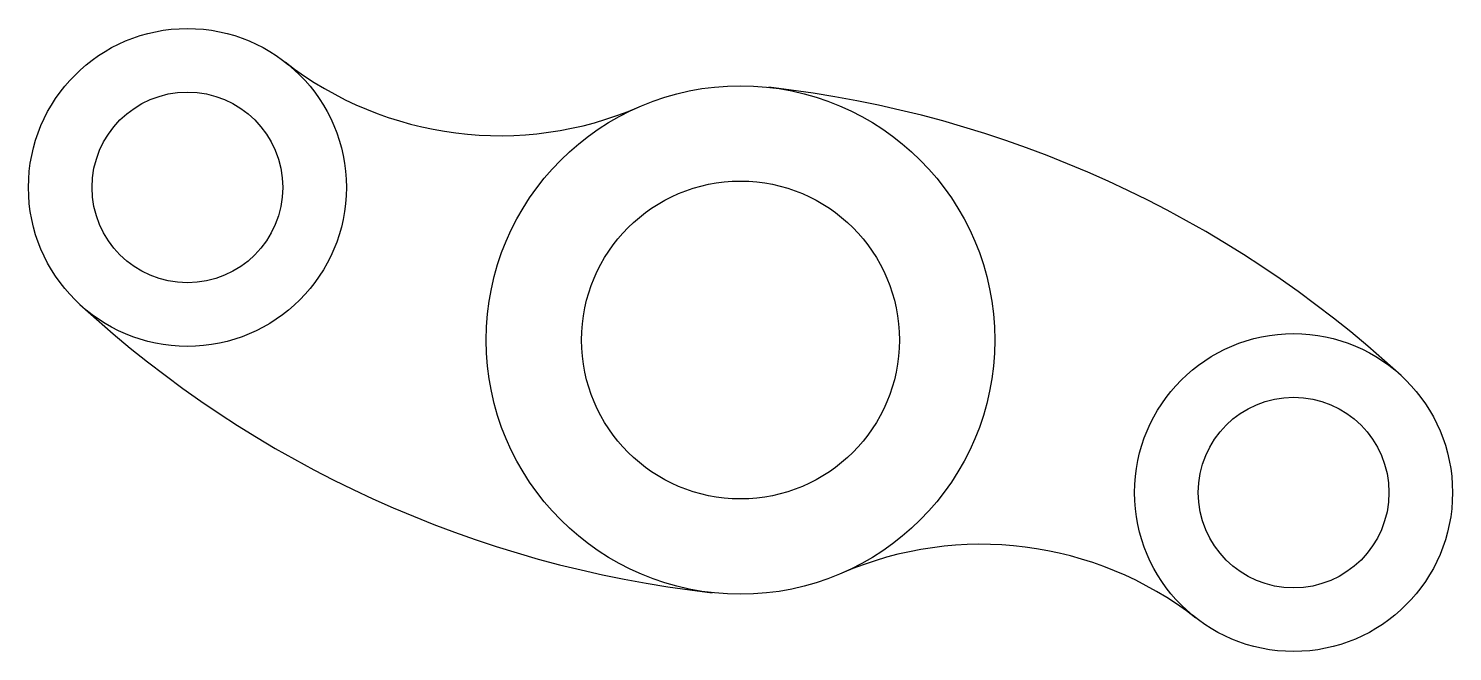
# Model space of a CAD drawing. Header units: millimetres. Extents: x 125 to 349, y 127 to 225.
import ezdxf

# ---------------------------------------------------------------- set-up
doc = ezdxf.new("R2010")
doc.units = ezdxf.units.MM

msp = doc.modelspace()

# ---------------------------------------------------------------- linework, layer by layer
for centre, radius in [((150, 200), 25), ((237, 176), 40), ((150, 200), 15), ((237, 176), 25), ((324, 152), 25), ((324, 152), 15)]:
    msp.add_circle(centre, radius)
for centre, radius, start, end in [((199.14, 263.13), 55, 232.1033, 293.4866), ((221.79, 40.85), 176, 47.3977, 83.5775), ((252.21, 311.15), 176, 227.3977, 263.5775), ((274.86, 88.87), 55, 52.1033, 113.4866)]:
    msp.add_arc(centre, radius, start, end)

doc.saveas('drawing.dxf')
